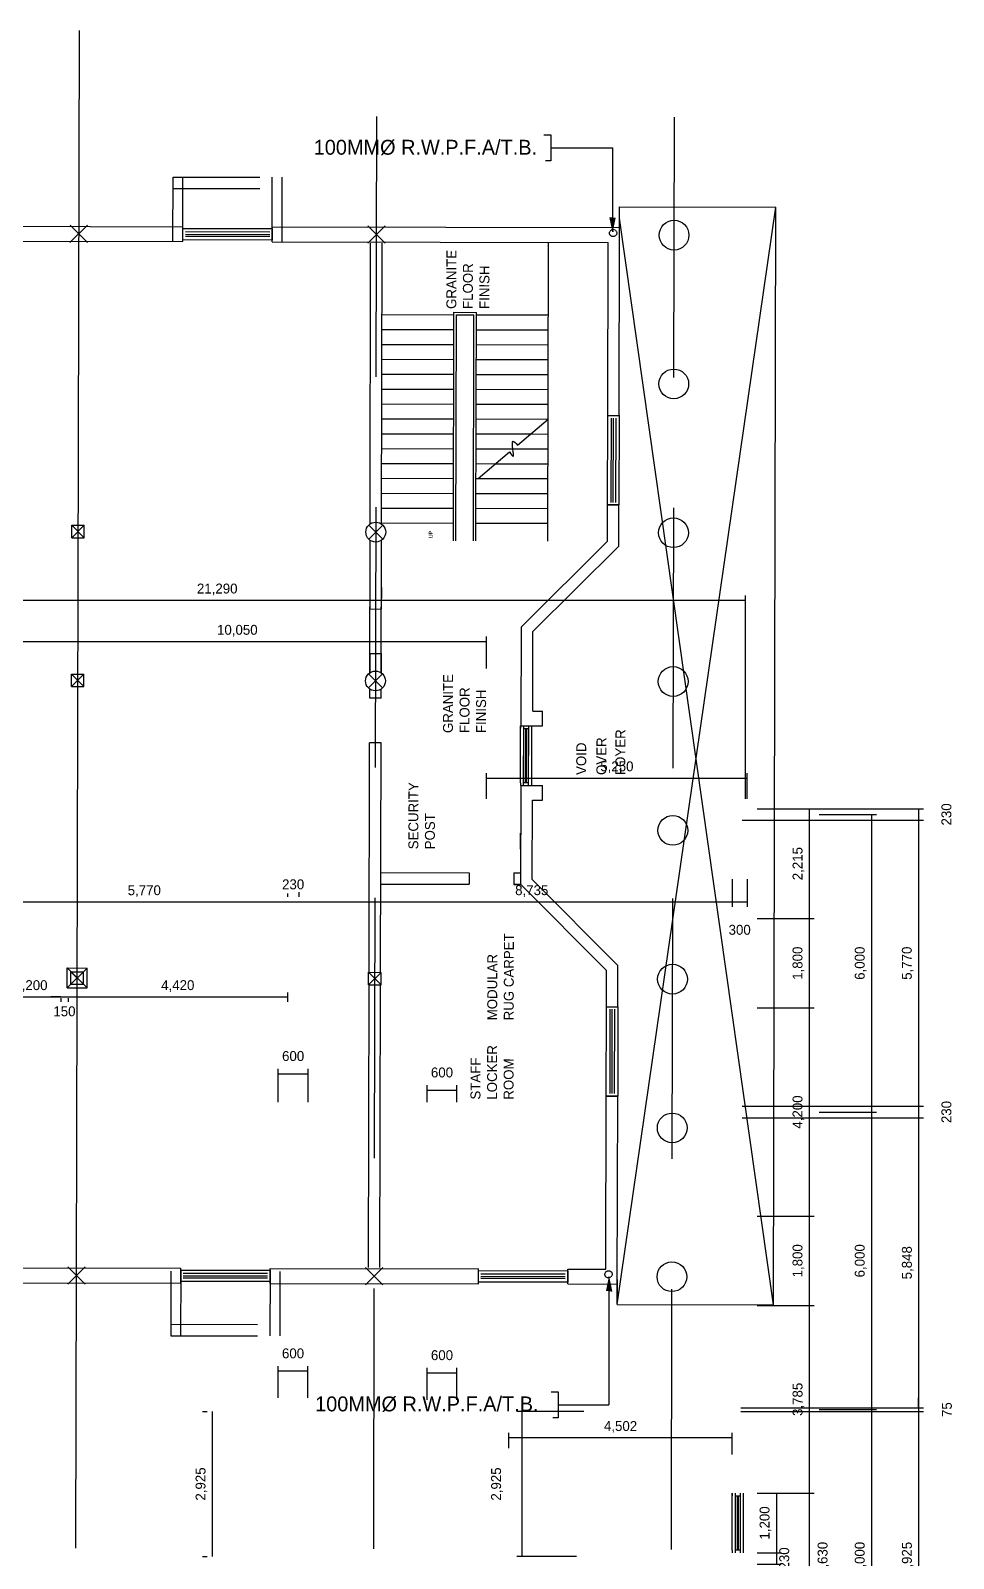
# Model space of a CAD drawing. Extents: x -2017610 to 288295, y -481381 to 250994.
# Drawn here: x 51839 to 70439, y -256160 to -225357 of the extents above; entities that cross this region are included whole.
import ezdxf

# ---------------------------------------------------------------- set-up
doc = ezdxf.new("R2010")
doc.units = 0
doc.header["$LTSCALE"] = 7
doc.header["$MEASUREMENT"] = 0
doc.header["$PDMODE"] = 2
doc.linetypes.add('DASHED2', pattern=[0.375, 0.25, -0.125])
doc.linetypes.add('HIDDEN', pattern=[0.375, 0.25, -0.125])
doc.layers.get('0').update_dxf_attribs({"linetype": 'CONTINUOUS'})
doc.layers.get('DEFPOINTS').update_dxf_attribs({"linetype": 'CONTINUOUS'})
for name, color, linetype in [('DIM', 1, 'CONTINUOUS'), ('DOOR-WINDOW', 8, 'CONTINUOUS'), ('DOORS', 8, 'CONTINUOUS'), ('DRAINAGE', 6, 'CONTINUOUS'), ('GRIDLINES', 8, 'DASHED2'), ('HANDRAILS', 8, 'CONTINUOUS'), ('LAYER1', 8, 'CONTINUOUS'), ('LAYER2', 8, 'CONTINUOUS'), ('LAYER4', 8, 'CONTINUOUS'), ('TEXT', 8, 'CONTINUOUS'), ('TEXT3', 8, 'CONTINUOUS'), ('WALLS', 8, 'CONTINUOUS'), ('WIN_DOORS', 8, 'CONTINUOUS'), ('WINDOWS_DOORS', 8, 'CONTINUOUS')]:
    doc.layers.add(name, color=color, linetype=linetype)
doc.styles.add('LUCY', font='lsansi.ttf')
doc.styles.add('STYLUS', font='stylu.ttf')
doc.dimstyles.new('DIM100S', dxfattribs={"dimscale": 0, "dimtxt": 200, "dimasz": 200, "dimexe": 100, "dimexo": 200, "dimgap": 100, "dimtad": 1, "dimdec": 0, "dimtxsty": 'STYLUS', "dimblk1": 'ARCHTICK', "dimblk2": 'ARCHTICK', "dimsah": 1, "dimcen": 100, "dimclrd": 256, "dimclre": 256, "dimclrt": 10, "dimazin": 3, "dimtfac": 1, "dimtdec": 0, "dimtmove": 0, "dimatfit": 3, "dimtolj": 1, "dimtzin": 0})

# ---------------------------------------------------------------- blocks, each defined once
blk = doc.blocks.new('*D850')
at = {"layer": 'DEFPOINTS', "color": 0}
for p in [(60431, -246718), (59831, -247160), (60431, -247160)]:
    blk.add_point(p, dxfattribs=at)
at = {"layer": 'DIM'}
for p, q in [((59831, -246960), (59831, -246618)), ((59831, -246718), (60431, -246718)), ((60431, -246960), (60431, -246618))]:
    blk.add_line(p, q, dxfattribs=at)
at = {"layer": 'DIM', "color": 10, "insert": (60131, -246364), "char_height": 200, "attachment_point": 5, "style": 'STYLUS'}
blk.add_mtext('\\A1;600', dxfattribs=at)
blk = doc.blocks.new('_ARCHTICK')
blk = doc.blocks.new('*D447')
at = {"layer": 'DEFPOINTS', "color": 0}
for p in [(57431, -246387), (56831, -247160), (57431, -247160)]:
    blk.add_point(p, dxfattribs=at)
at = {"layer": 'DIM'}
for p, q in [((56831, -246960), (56831, -246287)), ((56831, -246387), (57431, -246387)), ((57431, -246960), (57431, -246287))]:
    blk.add_line(p, q, dxfattribs=at)
at = {"layer": 'DIM', "color": 10, "insert": (57131, -246033), "char_height": 200, "attachment_point": 5, "style": 'STYLUS'}
blk.add_mtext('\\A1;600', dxfattribs=at)
blk = doc.blocks.new('*D449')
at = {"layer": 'DEFPOINTS', "color": 0}
for p in [(57429, -252381), (56829, -253123), (57429, -253123)]:
    blk.add_point(p, dxfattribs=at)
at = {"layer": 'DIM'}
for p, q in [((56829, -252923), (56829, -252281)), ((56829, -252381), (57429, -252381)), ((57429, -252923), (57429, -252281))]:
    blk.add_line(p, q, dxfattribs=at)
at = {"layer": 'DIM', "color": 10, "insert": (57129, -252027), "char_height": 200, "attachment_point": 5, "style": 'STYLUS'}
blk.add_mtext('\\A1;600', dxfattribs=at)
blk = doc.blocks.new('*D450')
at = {"layer": 'DEFPOINTS', "color": 0}
for p in [(60431, -252419), (59831, -253160), (60431, -253160)]:
    blk.add_point(p, dxfattribs=at)
at = {"layer": 'DIM'}
for p, q in [((59831, -252960), (59831, -252319)), ((59831, -252419), (60431, -252419)), ((60431, -252960), (60431, -252319))]:
    blk.add_line(p, q, dxfattribs=at)
at = {"layer": 'DIM', "color": 10, "insert": (60131, -252064), "char_height": 200, "attachment_point": 5, "style": 'STYLUS'}
blk.add_mtext('\\A1;600', dxfattribs=at)
blk = doc.blocks.new('*D454')
at = {"layer": 'DEFPOINTS', "color": 0}
for p in [(61031, -237675), (50981, -238420), (61031, -238420)]:
    blk.add_point(p, dxfattribs=at)
at = {"layer": 'DIM'}
for p, q in [((50981, -238220), (50981, -237575)), ((50981, -237675), (61031, -237675)), ((61031, -238220), (61031, -237575))]:
    blk.add_line(p, q, dxfattribs=at)
at = {"layer": 'DIM', "color": 10, "insert": (56006, -237457), "char_height": 200, "attachment_point": 5, "style": 'STYLUS'}
blk.add_mtext('\\A1;10,050', dxfattribs=at)
blk = doc.blocks.new('*D455')
at = {"layer": 'DEFPOINTS', "color": 0}
for p in [(66246, -236844), (44956, -240985), (66246, -241045)]:
    blk.add_point(p, dxfattribs=at)
at = {"layer": 'DIM'}
for p, q in [((44956, -240785), (44956, -236744)), ((44956, -236844), (66246, -236844)), ((66246, -240845), (66246, -236744))]:
    blk.add_line(p, q, dxfattribs=at)
at = {"layer": 'DIM', "color": 10, "insert": (55601, -236625), "char_height": 200, "attachment_point": 5, "style": 'STYLUS'}
blk.add_mtext('\\A1;21,290', dxfattribs=at)
blk = doc.blocks.new('*D465')
at = {"layer": 'DEFPOINTS', "color": 0}
for p in [(66281, -241045), (66281, -243260), (67534, -243260)]:
    blk.add_point(p, dxfattribs=at)
at = {"layer": 'DIM'}
for p, q in [((66481, -241045), (67634, -241045)), ((67534, -241045), (67534, -243260)), ((66481, -243260), (67634, -243260))]:
    blk.add_line(p, q, dxfattribs=at)
at = {"layer": 'DIM', "color": 10, "insert": (67316, -242153), "char_height": 200, "attachment_point": 5, "rotation": 90, "style": 'STYLUS'}
blk.add_mtext('\\A1;2,215', dxfattribs=at)
blk = doc.blocks.new('*D466')
at = {"layer": 'DEFPOINTS', "color": 0}
for p in [(66281, -243260), (66281, -245060), (67534, -245060)]:
    blk.add_point(p, dxfattribs=at)
at = {"layer": 'DIM'}
for p, q in [((66481, -243260), (67634, -243260)), ((67534, -243260), (67534, -245060)), ((66481, -245060), (67634, -245060))]:
    blk.add_line(p, q, dxfattribs=at)
at = {"layer": 'DIM', "color": 10, "insert": (67315, -244160), "char_height": 200, "attachment_point": 5, "rotation": 90, "style": 'STYLUS'}
blk.add_mtext('\\A1;1,800', dxfattribs=at)
blk = doc.blocks.new('*D467')
at = {"layer": 'DEFPOINTS', "color": 0}
for p in [(66281, -245060), (66281, -249260), (67534, -249260)]:
    blk.add_point(p, dxfattribs=at)
at = {"layer": 'DIM'}
for p, q in [((66481, -245060), (67634, -245060)), ((67534, -245060), (67534, -249260)), ((66481, -249260), (67634, -249260))]:
    blk.add_line(p, q, dxfattribs=at)
at = {"layer": 'DIM', "color": 10, "insert": (67315, -247160), "char_height": 200, "attachment_point": 5, "rotation": 90, "style": 'STYLUS'}
blk.add_mtext('\\A1;4,200', dxfattribs=at)
blk = doc.blocks.new('*D468')
at = {"layer": 'DEFPOINTS', "color": 0}
for p in [(66281, -249260), (66281, -251060), (67534, -251060)]:
    blk.add_point(p, dxfattribs=at)
at = {"layer": 'DIM'}
for p, q in [((66481, -249260), (67634, -249260)), ((67534, -249260), (67534, -251060)), ((66481, -251060), (67634, -251060))]:
    blk.add_line(p, q, dxfattribs=at)
at = {"layer": 'DIM', "color": 10, "insert": (67315, -250160), "char_height": 200, "attachment_point": 5, "rotation": 90, "style": 'STYLUS'}
blk.add_mtext('\\A1;1,800', dxfattribs=at)
blk = doc.blocks.new('*D469')
at = {"layer": 'DEFPOINTS', "color": 0}
for p in [(66281, -251060), (66281, -254845), (67534, -254845)]:
    blk.add_point(p, dxfattribs=at)
at = {"layer": 'DIM'}
for p, q in [((66481, -251060), (67634, -251060)), ((67534, -251060), (67534, -254845)), ((66481, -254845), (67634, -254845))]:
    blk.add_line(p, q, dxfattribs=at)
at = {"layer": 'DIM', "color": 10, "insert": (67316, -252953), "char_height": 200, "attachment_point": 5, "rotation": 90, "style": 'STYLUS'}
blk.add_mtext('\\A1;3,785', dxfattribs=at)
blk = doc.blocks.new('*D470')
at = {"layer": 'DEFPOINTS', "color": 0}
for p in [(66281, -254845), (66281, -257475), (67534, -257475)]:
    blk.add_point(p, dxfattribs=at)
at = {"layer": 'DIM'}
for p, q in [((66481, -254845), (67634, -254845)), ((67534, -254845), (67534, -257475)), ((66481, -257475), (67634, -257475))]:
    blk.add_line(p, q, dxfattribs=at)
at = {"layer": 'DIM', "color": 10, "insert": (67820, -256160), "char_height": 200, "attachment_point": 5, "rotation": 90, "style": 'STYLUS'}
blk.add_mtext('\\A1;2,630', dxfattribs=at)
blk = doc.blocks.new('*D474')
at = {"layer": 'DEFPOINTS', "color": 0}
for p in [(67534, -241160), (67534, -247160), (68788, -247160)]:
    blk.add_point(p, dxfattribs=at)
at = {"layer": 'DIM'}
for p, q in [((67734, -241160), (68888, -241160)), ((68788, -241160), (68788, -247160)), ((67734, -247160), (68888, -247160))]:
    blk.add_line(p, q, dxfattribs=at)
at = {"layer": 'DIM', "color": 10, "insert": (68569, -244160), "char_height": 200, "attachment_point": 5, "rotation": 90, "style": 'STYLUS'}
blk.add_mtext('\\A1;6,000', dxfattribs=at)
blk = doc.blocks.new('*D475')
at = {"layer": 'DEFPOINTS', "color": 0}
for p in [(67534, -247160), (67534, -253160), (68788, -253160)]:
    blk.add_point(p, dxfattribs=at)
at = {"layer": 'DIM'}
for p, q in [((67734, -247160), (68888, -247160)), ((68788, -247160), (68788, -253160)), ((67734, -253160), (68888, -253160))]:
    blk.add_line(p, q, dxfattribs=at)
at = {"layer": 'DIM', "color": 10, "insert": (68569, -250160), "char_height": 200, "attachment_point": 5, "rotation": 90, "style": 'STYLUS'}
blk.add_mtext('\\A1;6,000', dxfattribs=at)
blk = doc.blocks.new('*D476')
at = {"layer": 'DEFPOINTS', "color": 0}
for p in [(67534, -253160), (67534, -259160), (68788, -259160)]:
    blk.add_point(p, dxfattribs=at)
at = {"layer": 'DIM'}
for p, q in [((67734, -253160), (68888, -253160)), ((68788, -253160), (68788, -259160)), ((67734, -259160), (68888, -259160))]:
    blk.add_line(p, q, dxfattribs=at)
at = {"layer": 'DIM', "color": 10, "insert": (68569, -256160), "char_height": 200, "attachment_point": 5, "rotation": 90, "style": 'STYLUS'}
blk.add_mtext('\\A1;6,000', dxfattribs=at)
blk = doc.blocks.new('*D568')
at = {"layer": 'DEFPOINTS', "color": 0}
for p in [(66283, -241045), (65981, -241275), (69737, -241275)]:
    blk.add_point(p, dxfattribs=at)
at = {"layer": 'DIM'}
for p, q in [((66483, -241045), (69837, -241045)), ((69737, -241045), (69737, -241275)), ((66181, -241275), (69837, -241275))]:
    blk.add_line(p, q, dxfattribs=at)
at = {"layer": 'DIM', "color": 10, "insert": (70299, -241160), "char_height": 200, "attachment_point": 5, "rotation": 90, "style": 'STYLUS'}
blk.add_mtext('\\A1;230', dxfattribs=at)
blk = doc.blocks.new('*D569')
at = {"layer": 'DEFPOINTS', "color": 0}
for p in [(65981, -241275), (65981, -247045), (69737, -247045)]:
    blk.add_point(p, dxfattribs=at)
at = {"layer": 'DIM'}
for p, q in [((66181, -241275), (69837, -241275)), ((69737, -241275), (69737, -247045)), ((66181, -247045), (69837, -247045))]:
    blk.add_line(p, q, dxfattribs=at)
at = {"layer": 'DIM', "color": 10, "insert": (69518, -244160), "char_height": 200, "attachment_point": 5, "rotation": 90, "style": 'STYLUS'}
blk.add_mtext('\\A1;5,770', dxfattribs=at)
blk = doc.blocks.new('*D570')
at = {"layer": 'DEFPOINTS', "color": 0}
for p in [(65981, -247045), (65981, -247275), (69737, -247275)]:
    blk.add_point(p, dxfattribs=at)
at = {"layer": 'DIM'}
for p, q in [((66181, -247045), (69837, -247045)), ((66181, -247275), (69837, -247275)), ((69737, -247045), (69737, -247275))]:
    blk.add_line(p, q, dxfattribs=at)
at = {"layer": 'DIM', "color": 10, "insert": (70299, -247160), "char_height": 200, "attachment_point": 5, "rotation": 90, "style": 'STYLUS'}
blk.add_mtext('\\A1;230', dxfattribs=at)
blk = doc.blocks.new('*D571')
at = {"layer": 'DEFPOINTS', "color": 0}
for p in [(65981, -247275), (65956, -253123), (69737, -253123)]:
    blk.add_point(p, dxfattribs=at)
at = {"layer": 'DIM'}
for p, q in [((66181, -247275), (69837, -247275)), ((69737, -247275), (69737, -253123)), ((66156, -253123), (69837, -253123))]:
    blk.add_line(p, q, dxfattribs=at)
at = {"layer": 'DIM', "color": 10, "insert": (69519, -250199), "char_height": 200, "attachment_point": 5, "rotation": 90, "style": 'STYLUS'}
blk.add_mtext('\\A1;5,848', dxfattribs=at)
blk = doc.blocks.new('*D572')
at = {"layer": 'DEFPOINTS', "color": 0}
for p in [(65956, -253123), (65956, -253198), (69737, -253198)]:
    blk.add_point(p, dxfattribs=at)
at = {"layer": 'DIM'}
for p, q in [((66156, -253123), (69837, -253123)), ((66156, -253198), (69837, -253198)), ((69737, -253123), (69737, -252923)), ((69737, -253123), (69737, -253198)), ((69737, -253198), (69737, -253398))]:
    blk.add_line(p, q, dxfattribs=at)
at = {"layer": 'DIM', "color": 10, "insert": (70308, -253160), "char_height": 200, "attachment_point": 5, "rotation": 90, "style": 'STYLUS'}
blk.add_mtext('\\A1;75', dxfattribs=at)
blk = doc.blocks.new('*D573')
at = {"layer": 'DEFPOINTS', "color": 0}
for p in [(65956, -253198), (65956, -259123), (69737, -259123)]:
    blk.add_point(p, dxfattribs=at)
at = {"layer": 'DIM'}
for p, q in [((66156, -253198), (69837, -253198)), ((69737, -253198), (69737, -259123)), ((66156, -259123), (69837, -259123))]:
    blk.add_line(p, q, dxfattribs=at)
at = {"layer": 'DIM', "color": 10, "insert": (69519, -256160), "char_height": 200, "attachment_point": 5, "rotation": 90, "style": 'STYLUS'}
blk.add_mtext('\\A1;5,925', dxfattribs=at)
blk = doc.blocks.new('*D583')
at = {"layer": 'DEFPOINTS', "color": 0}
for p in [(51246, -242682), (57016, -242925), (57016, -242957)]:
    blk.add_point(p, dxfattribs=at)
at = {"layer": 'DIM'}
for p, q in [((51246, -242882), (51246, -243025)), ((51246, -242925), (57016, -242925)), ((57016, -242757), (57016, -242825))]:
    blk.add_line(p, q, dxfattribs=at)
at = {"layer": 'DIM', "color": 10, "insert": (54131, -242707), "char_height": 200, "attachment_point": 5, "style": 'STYLUS'}
blk.add_mtext('\\A1;5,770', dxfattribs=at)
blk = doc.blocks.new('*D584')
at = {"layer": 'DEFPOINTS', "color": 0}
for p in [(57016, -242957), (57246, -242925), (57246, -242925)]:
    blk.add_point(p, dxfattribs=at)
at = {"layer": 'DIM'}
for p, q in [((57246, -242725), (57246, -242825)), ((57016, -242757), (57016, -242825)), ((57016, -242925), (57246, -242925))]:
    blk.add_line(p, q, dxfattribs=at)
at = {"layer": 'DIM', "color": 10, "insert": (57131, -242571), "char_height": 200, "attachment_point": 5, "style": 'STYLUS'}
blk.add_mtext('\\A1;230', dxfattribs=at)
blk = doc.blocks.new('*D585')
at = {"layer": 'DEFPOINTS', "color": 0}
for p in [(65981, -242268), (57246, -242925), (65981, -242925)]:
    blk.add_point(p, dxfattribs=at)
at = {"layer": 'DIM'}
for p, q in [((57246, -242725), (57246, -242825)), ((65981, -242468), (65981, -243025)), ((57246, -242925), (65981, -242925))]:
    blk.add_line(p, q, dxfattribs=at)
at = {"layer": 'DIM', "color": 10, "insert": (61940, -242706), "char_height": 200, "attachment_point": 5, "style": 'STYLUS'}
blk.add_mtext('\\A1;8,735', dxfattribs=at)
blk = doc.blocks.new('*D852')
at = {"layer": 'DEFPOINTS', "color": 0}
for p in [(65981, -242268), (66281, -242268), (66281, -242925)]:
    blk.add_point(p, dxfattribs=at)
at = {"layer": 'DIM'}
for p, q in [((65981, -242468), (65981, -243025)), ((66281, -242468), (66281, -243025)), ((65981, -242925), (66281, -242925))]:
    blk.add_line(p, q, dxfattribs=at)
at = {"layer": 'DIM', "color": 10, "insert": (66131, -243488), "char_height": 200, "attachment_point": 5, "style": 'STYLUS'}
blk.add_mtext('\\A1;300', dxfattribs=at)
blk = doc.blocks.new('*D590')
at = {"layer": 'DEFPOINTS', "color": 0}
for p in [(51246, -244565), (52446, -244664), (52446, -244840)]:
    blk.add_point(p, dxfattribs=at)
at = {"layer": 'DIM'}
for p, q in [((51246, -244765), (51246, -244940)), ((51246, -244840), (52446, -244840)), ((52446, -244864), (52446, -244940))]:
    blk.add_line(p, q, dxfattribs=at)
at = {"layer": 'DIM', "color": 10, "insert": (51846, -244621), "char_height": 200, "attachment_point": 5, "style": 'STYLUS'}
blk.add_mtext('\\A1;1,200', dxfattribs=at)
blk = doc.blocks.new('*D591')
at = {"layer": 'DEFPOINTS', "color": 0}
for p in [(52446, -244664), (52596, -244664), (52596, -244840)]:
    blk.add_point(p, dxfattribs=at)
at = {"layer": 'DIM'}
for p, q in [((52446, -244840), (52246, -244840)), ((52446, -244840), (52596, -244840)), ((52446, -244864), (52446, -244940)), ((52596, -244840), (52796, -244840)), ((52596, -244864), (52596, -244940))]:
    blk.add_line(p, q, dxfattribs=at)
at = {"layer": 'DIM', "color": 10, "insert": (52521, -245131), "char_height": 200, "attachment_point": 5, "style": 'STYLUS'}
blk.add_mtext('\\A1;150', dxfattribs=at)
blk = doc.blocks.new('*D592')
at = {"layer": 'DEFPOINTS', "color": 0}
for p in [(57016, -244548), (52596, -244664), (57016, -244840)]:
    blk.add_point(p, dxfattribs=at)
at = {"layer": 'DIM'}
for p, q in [((52596, -244840), (57016, -244840)), ((52596, -244864), (52596, -244940)), ((57016, -244748), (57016, -244940))]:
    blk.add_line(p, q, dxfattribs=at)
at = {"layer": 'DIM', "color": 10, "insert": (54806, -244621), "char_height": 200, "attachment_point": 5, "style": 'STYLUS'}
blk.add_mtext('\\A1;4,420', dxfattribs=at)
blk = doc.blocks.new('*D772')
at = {"layer": 'DEFPOINTS', "color": 0}
for p in [(55501, -253198), (55501, -256123), (55501, -256123)]:
    blk.add_point(p, dxfattribs=at)
at = {"layer": 'DIM'}
for p, q in [((55301, -253198), (55401, -253198)), ((55501, -253198), (55501, -256123)), ((55301, -256123), (55401, -256123))]:
    blk.add_line(p, q, dxfattribs=at)
at = {"layer": 'DIM', "color": 10, "insert": (55283, -254660), "char_height": 200, "attachment_point": 5, "rotation": 90, "style": 'STYLUS'}
blk.add_mtext('\\A1;2,925', dxfattribs=at)
blk = doc.blocks.new('*D774')
at = {"layer": 'DEFPOINTS', "color": 0}
for p in [(63193, -253198), (61741, -256123), (63042, -256123)]:
    blk.add_point(p, dxfattribs=at)
at = {"layer": 'DIM'}
for p, q in [((62993, -253198), (61641, -253198)), ((61741, -253198), (61741, -256123)), ((62842, -256123), (61641, -256123))]:
    blk.add_line(p, q, dxfattribs=at)
at = {"layer": 'DIM', "color": 10, "insert": (61240, -254660), "char_height": 200, "attachment_point": 5, "rotation": 90, "style": 'STYLUS'}
blk.add_mtext('\\A1;2,925', dxfattribs=at)
blk = doc.blocks.new('*D780')
at = {"layer": 'DEFPOINTS', "color": 0}
for p in [(61479, -253728), (61479, -254135), (65981, -254267)]:
    blk.add_point(p, dxfattribs=at)
at = {"layer": 'DIM'}
for p, q in [((61479, -253935), (61479, -253628)), ((65981, -253728), (61479, -253728)), ((65981, -254067), (65981, -253628))]:
    blk.add_line(p, q, dxfattribs=at)
at = {"layer": 'DIM', "color": 10, "insert": (63730, -253509), "char_height": 200, "attachment_point": 5, "style": 'STYLUS'}
blk.add_mtext('\\A1;4,502', dxfattribs=at)
blk = doc.blocks.new('W1200')
for p, q in [((50, 230), (0, 230)), ((0, 165), (1200, 165)), ((0, 65), (1200, 65)), ((0, 0), (50, 0)), ((50, 230), (1200, 230)), ((50, 65), (50, 165)), ((50, 125), (1150, 125)), ((50, 105), (1150, 105)), ((50, 0), (1200, 0)), ((1200, 230), (1150, 230)), ((1150, 165), (1150, 65)), ((1150, 0), (1200, 0))]:
    blk.add_line(p, q)
blk = doc.blocks.new('*D781')
at = {"layer": 'DEFPOINTS', "color": 0}
for p in [(66281, -254845), (66281, -256045), (66870, -256045)]:
    blk.add_point(p, dxfattribs=at)
at = {"layer": 'DIM'}
for p, q in [((66481, -254845), (66970, -254845)), ((66870, -254845), (66870, -256045)), ((66481, -256045), (66970, -256045))]:
    blk.add_line(p, q, dxfattribs=at)
at = {"layer": 'DIM', "color": 10, "insert": (66651, -255445), "char_height": 200, "attachment_point": 5, "rotation": 90, "style": 'STYLUS'}
blk.add_mtext('\\A1;1,200', dxfattribs=at)
blk = doc.blocks.new('*D782')
at = {"layer": 'DEFPOINTS', "color": 0}
for p in [(66281, -256045), (66281, -256275), (66870, -256275)]:
    blk.add_point(p, dxfattribs=at)
at = {"layer": 'DIM'}
for p, q in [((66481, -256045), (66970, -256045)), ((66481, -256275), (66970, -256275)), ((66870, -256045), (66870, -256275))]:
    blk.add_line(p, q, dxfattribs=at)
at = {"layer": 'DIM', "color": 10, "insert": (67030, -256160), "char_height": 200, "attachment_point": 5, "rotation": 90, "style": 'STYLUS'}
blk.add_mtext('\\A1;230', dxfattribs=at)
blk = doc.blocks.new('*D786')
at = {"layer": 'DEFPOINTS', "color": 0}
for p in [(66281, -240428), (61031, -241045), (66281, -241045)]:
    blk.add_point(p, dxfattribs=at)
at = {"layer": 'DIM'}
for p, q in [((61031, -240845), (61031, -240328)), ((61031, -240428), (66281, -240428)), ((66281, -240845), (66281, -240328))]:
    blk.add_line(p, q, dxfattribs=at)
at = {"layer": 'DIM', "color": 10, "insert": (63656, -240209), "char_height": 200, "attachment_point": 5, "style": 'STYLUS'}
blk.add_mtext('\\A1;5,250', dxfattribs=at)
blk = doc.blocks.new('W1800')
at = {"layer": 'WINDOWS_DOORS'}
for p, q in [((0, -1800), (0, 0)), ((0, 0), (230, 0)), ((230, 0), (230, -1800)), ((69, -1750), (69, -50)), ((114, -50), (114, -1750)), ((161, -1750), (161, -50)), ((230, -1800), (0, -1800))]:
    blk.add_line(p, q, dxfattribs=at)
blk = doc.blocks.new('250_COLUMN')
at = {"layer": 'LAYER1'}
for p, q in [((125, 125), (-125, -125)), ((-125, 125), (125, -125))]:
    blk.add_line(p, q, dxfattribs=at)
at = {"layer": 'LAYER2'}
for p, q in [((-125, 125), (125, 125)), ((-125, 125), (-125, -125)), ((125, 125), (125, -125)), ((-125, -125), (125, -125))]:
    blk.add_line(p, q, dxfattribs=at)

msp = doc.modelspace()

# ---------------------------------------------------------------- linework, layer by layer
at = {"layer": 'DRAINAGE', "color": 6, "linetype": 'HIDDEN'}
for centre in [(63580.4, -229439.1), (63488.1, -250431.4)]:
    msp.add_circle(centre, 72.8, dxfattribs=at)
at = {"layer": 'GRIDLINES', "ltscale": 3000}
for p, q in [((58754, -255966), (58822.8, -225369.4)), ((64754, -255978.3), (64822.8, -225381.8))]:
    msp.add_line(p, q, dxfattribs=at)
at = {"layer": 'HANDRAILS'}
for p, q in [((60360.9, -235646.9), (60370.4, -231037.2)), ((60370.4, -231037.2), (60825.4, -231038.1)), ((60410.9, -235647), (60420.3, -231087.3)), ((60420.3, -231087.3), (60775.3, -231088)), ((60765.9, -235647.7), (60775.3, -231088)), ((60821.6, -232888.1), (60825.4, -231038.1)), ((60815.9, -235647.8), (60821.6, -232888.1)), ((61654.3, -233713.7), (62270.9, -233191.1)), ((60858.5, -234388.2), (61489.8, -233853.1))]:
    msp.add_line(p, q, dxfattribs=at)
msp.add_spline([(61489.8, -233853.1), (61564.4, -233941.1), (61565, -233638.2), (61654.3, -233713.7)], degree=3, dxfattribs=at)
at = {"layer": 'LAYER1'}
for p, q in [((63664.2, -251044), (66859.7, -228920.5)), ((63708.8, -229364.1), (63709.8, -228914.1)), ((66814.2, -251050.5), (63709.3, -229139.1)), ((63709.8, -228914.1), (66859.7, -228920.5)), ((66814.2, -251050.5), (66859.7, -228920.5)), ((52984, -229282), (52633.3, -229631.2)), ((52634, -229281.2), (52983.3, -229632)), ((58984, -229294.3), (58633.2, -229643.6)), ((58634, -229293.6), (58983.2, -229644.3)), ((58920.3, -231084.2), (60370.3, -231087.2)), ((60825.3, -231088.1), (62275.3, -231091.1)), ((58919.7, -231384.2), (60369.7, -231387.2)), ((60824.7, -231388.1), (62274.6, -231391.1)), ((58919, -231684.2), (60369, -231687.2)), ((60824, -231688.1), (62274, -231691.1)), ((58918.4, -231984.2), (60368.4, -231987.2)), ((60823.4, -231988.1), (62273.4, -231991.1)), ((58917.8, -232284.2), (60367.8, -232287.2)), ((60822.8, -232288.1), (62272.8, -232291.1)), ((58917.2, -232584.2), (60367.2, -232587.2)), ((60822.2, -232588.1), (62272.2, -232591.1)), ((58916.6, -232884.2), (60366.6, -232887.2)), ((60821.6, -232888.1), (62271.6, -232891.1)), ((58915.3, -233484.2), (60365.3, -233487.2)), ((58915.9, -233184.2), (60365.9, -233187.2)), ((60820.3, -233488.1), (61917.8, -233490.4)), ((60820.9, -233188.1), (62270.9, -233191.1)), ((58914.7, -233784.2), (60364.7, -233787.2)), ((60819.7, -233788.1), (61560.8, -233789.6)), ((61560.8, -233789.6), (62269.7, -233791.1)), ((61917.8, -233490.4), (62270.3, -233491.1)), ((58914.1, -234084.2), (60364.1, -234087.2)), ((60819.1, -234088.1), (61211.6, -234088.9)), ((61211.6, -234088.9), (62269.1, -234091.1)), ((58913.5, -234384.2), (60363.5, -234387.2)), ((60818.5, -234388.1), (62268.5, -234391.1)), ((58912.9, -234684.2), (60362.9, -234687.2)), ((60817.9, -234688.1), (62267.9, -234691.1)), ((58912.2, -234984.2), (60362.2, -234987.2)), ((60817.2, -234988.1), (62267.2, -234991.1)), ((58938, -235327.8), (58654.5, -235610.1)), ((58655.1, -235327.2), (58937.4, -235610.7)), ((58911.6, -235284.2), (60361.6, -235287.2)), ((60816.6, -235288.1), (62266.6, -235291.1)), ((58931.8, -238327.8), (58648.4, -238610.1)), ((58648.9, -238327.2), (58931.2, -238610.7)), ((52577.3, -244656.2), (52978.1, -244257)), ((52578.1, -244256.2), (52977.3, -244657)), ((52940.7, -250281.9), (52590, -250631.2)), ((52590.7, -250281.2), (52940, -250631.9)), ((58940.7, -250294.3), (58590, -250643.6)), ((58590.7, -250293.6), (58940, -250644.3)), ((63664.2, -251044), (63665.1, -250594)), ((63666, -250984.7), (63666, -250534.7)), ((63664.2, -251044), (66814.2, -251050.5))]:
    msp.add_line(p, q, dxfattribs=at)
at = {"layer": 'LAYER2'}
for p, q in [((52577.3, -244656.2), (52578.1, -244256.2)), ((52578.1, -244256.2), (52978.1, -244257)), ((52977.3, -244657), (52978.1, -244257)), ((52577.3, -244656.2), (52977.3, -244657))]:
    msp.add_line(p, q, dxfattribs=at)
for centre in [(58796.2, -235469), (58790.1, -238468.9)]:
    msp.add_circle(centre, 200, dxfattribs=at)
at = {"layer": 'LAYER4', "linetype": 'DASHED2', "ltscale": 1000}
for p, q in [((54708.3, -229610.5), (54711, -228310.5)), ((54710.5, -228540.5), (56910.5, -228545.1)), ((54711, -228310.5), (56911, -228315.1)), ((54908.3, -229610.9), (54911, -228310.9)), ((56708.3, -229614.6), (56711, -228314.6)), ((56908.3, -229615.1), (56911, -228315.1)), ((54665.5, -250370.5), (54662.9, -251670.5)), ((54865.5, -250370.9), (54862.9, -251670.9)), ((56665.5, -250374.6), (56662.9, -251674.6)), ((56865.5, -250375), (56862.9, -251675)), ((54663.3, -251440.5), (56863.3, -251445)), ((54662.9, -251670.5), (56862.9, -251675))]:
    msp.add_line(p, q, dxfattribs=at)
at = {"layer": 'TEXT3', "color": 1}
for p, q in [((62185.1, -227457.4), (62326.4, -227457.4)), ((62326.4, -227457.4), (62326.4, -227981.5)), ((62326.4, -227719.5), (63573.7, -227719.5)), ((63573.7, -229416.6), (63573.7, -227719.5)), ((62326.4, -227981.5), (62217.4, -227981.5)), ((63515.6, -229123.5), (63573.7, -229416.6)), ((63493.7, -250482.3), (63493.7, -253061.9)), ((63551.9, -250775.4), (63493.7, -250482.3)), ((62330.5, -252799.9), (62471.8, -252799.9)), ((62471.8, -252799.9), (62471.8, -253324)), ((62471.8, -253061.9), (63493.7, -253061.9)), ((62471.8, -253324), (62362.9, -253324))]:
    msp.add_line(p, q, dxfattribs=at)
at = {"layer": 'TEXT3', "color": 4}
msp.add_line((61704.1, -241540.3), (61704.1, -241858.4), dxfattribs=at)
at = {"layer": 'TEXT3', "color": 1}
for points in [[(63631.9, -229130.3), (63573.7, -229416.6), (63515.6, -229123.5)], [(63435.6, -250768.6), (63493.7, -250482.3), (63551.9, -250775.4)]]:
    msp.add_solid(points, dxfattribs=at)
at = {"layer": 'WALLS'}
for p, q in [((52754, -255953.6), (52822.8, -225357)), ((50708.9, -229302.3), (54908.9, -229310.9)), ((54908.3, -229610.9), (54908.9, -229310.9)), ((56708.3, -229614.6), (56708.9, -229314.6)), ((56708.9, -229314.6), (63708.9, -229329.1)), ((63701.1, -233119), (63708.8, -229364.1)), ((50708.3, -229602.3), (54908.3, -229610.9)), ((56708.3, -229614.6), (63478.3, -229628.6)), ((58681.6, -235305.1), (58693.2, -229643.7)), ((58911.6, -235305.6), (58923.2, -229644.2)), ((58911.6, -235305.6), (58923.2, -229644.2)), ((62265.9, -235650.8), (62278.3, -229626.1)), ((63471.1, -233118.6), (63478.3, -229628.6)), ((63471.1, -233118.6), (63701.1, -233119)), ((63465.9, -235653.3), (63467.4, -234918.6)), ((63467.4, -234918.6), (63697.4, -234919)), ((63695.7, -235749), (63697.4, -234919)), ((58675.4, -238305.1), (58680.9, -235632.3)), ((58905.4, -238305.6), (58910.9, -235632.8)), ((58910.9, -235643.9), (58910.9, -235632.8)), ((61732.3, -237379.7), (63465.9, -235653.3)), ((61962.1, -237475.5), (63695.7, -235749)), ((58908.9, -236584.2), (58909.4, -236354.2)), ((58678.9, -236583.7), (58678.1, -237018.7)), ((58908.9, -236584.2), (58908.1, -237019.2)), ((58678.1, -237018.7), (58908.1, -237019.2)), ((61728.2, -239375), (61732.3, -237379.7)), ((61958.8, -239075.5), (61962.1, -237475.5)), ((58676.2, -237918.7), (58675.4, -238305.1)), ((58676.2, -237918.7), (58906.2, -237919.2)), ((58906.2, -237919.2), (58905.4, -238305.6)), ((58674.3, -238818.7), (58674.7, -238632.3)), ((58904.3, -238819.2), (58904.7, -238632.8)), ((58904.3, -238819.2), (58674.3, -238818.7)), ((61958.8, -239075.5), (62158.8, -239075.9)), ((62158.2, -239375.9), (62158.8, -239075.9)), ((61728.2, -239375), (62158.2, -239375.9)), ((58663, -244343.7), (58672.5, -239718.7)), ((58902.5, -239719.2), (58672.5, -239718.7)), ((58893, -244344.2), (58902.5, -239719.2)), ((61721.6, -242570.3), (61725.7, -240575)), ((61725.7, -240575), (62155.7, -240575.9)), ((61951.8, -242475.5), (61955.1, -240875.5)), ((61955.1, -240875.5), (62155.1, -240875.9)), ((62155.1, -240875.9), (62155.7, -240575.9)), ((58897.1, -242334.4), (60682.1, -242338.1)), ((60682.1, -242338.1), (60681.6, -242568.1)), ((61582.1, -242340), (61581.6, -242570)), ((61582.1, -242340), (61722.1, -242340.3)), ((58896.6, -242564.4), (60681.6, -242568.1)), ((61721.6, -242570.3), (61581.6, -242570)), ((61581.6, -242570), (61721.6, -242570.3)), ((61721.6, -242570.3), (63448.1, -244303.8)), ((61951.8, -242475.5), (63678.3, -244209)), ((63676.5, -245039), (63678.3, -244209)), ((63446.5, -245038.5), (63448.1, -244303.8)), ((58650.7, -250293.7), (58662.5, -244593.7)), ((58880.7, -250294.2), (58892.5, -244594.2)), ((63446.5, -245038.5), (63676.5, -245039)), ((63435.7, -250328.5), (63442.8, -246838.5)), ((63442.8, -246838.5), (63672.8, -246839)), ((63665, -250629), (63672.8, -246839)), ((50665.7, -250302.2), (54865.7, -250310.9)), ((54865.1, -250610.9), (54865.7, -250310.9)), ((56665.1, -250614.6), (56665.7, -250314.6)), ((56665.7, -250314.6), (60865.7, -250323.2)), ((60865, -250623.2), (60865.7, -250323.2)), ((62665, -250627), (62665.7, -250327)), ((62665.7, -250327), (63435.7, -250328.5)), ((50665.1, -250602.2), (54865.1, -250610.9)), ((56665.1, -250614.6), (60865, -250623.2)), ((62665, -250627), (63665, -250629))]:
    msp.add_line(p, q, dxfattribs=at)
for centre in [(64808.6, -229481.3), (64802.4, -232481.3), (64796.2, -235481.3), (64790.1, -238481.3), (64783.9, -241481.3), (64777.7, -244481.3), (64771.5, -247481.3), (64765.3, -250481.3)]:
    msp.add_circle(centre, 300, dxfattribs=at)

# ---------------------------------------------------------------- block references
at = {"layer": 'DIM', "rotation": 89.88201076116258}
for p in [(52796.3, -235456.6), (52790.1, -238456.6), (52777.7, -244456.6), (58777.7, -244468.9)]:
    msp.add_blockref('250_COLUMN', p, dxfattribs=at)
at = {"layer": 'DOOR-WINDOW', "rotation": 90}
msp.add_blockref('W1200', (66211.2, -256045.4), dxfattribs=at)
at = {"layer": 'LAYER2', "rotation": 89.88201076116258}
msp.add_blockref('W1200', (61940.7, -240575.4), dxfattribs=at)
at = {"layer": 'WIN_DOORS'}
for p, rotation in [((54908.4, -229575.9), 89.88201076116258), ((63697.4, -234919), 179.8820107611626), ((63672.8, -246839), 179.8820107611626), ((54865.1, -250575.9), 89.88201076116258), ((60865.1, -250588.2), 89.88201076116258)]:
    msp.add_blockref('W1800', p, dxfattribs=dict(at, rotation=rotation))

# ---------------------------------------------------------------- texts
at = {"layer": 'DOORS', "color": 1, "char_height": 300, "width": 15498, "attachment_point": 1, "style": 'LUCY'}
for insert in [(57545.6, -227559.8), (57574.3, -252894.9)]:
    msp.add_mtext('100MM%%c R.W.P.F.A/T.B.', dxfattribs=dict(at, insert=insert))
at = {"layer": 'TEXT', "char_height": 200, "width": 1801, "attachment_point": 7, "rotation": 89.88201, "style": 'STYLUS'}
for s, insert in [('GRANITE FLOOR FINISH', (61088.6, -230970.8)), ('GRANITE FLOOR FINISH', (61021, -239520.7)), ('SECURITY POST', (59989.9, -241864)), ('MODULAR RUG CARPET', (61579.1, -245311.8)), ('STAFF LOCKER ROOM', (61575.6, -246911.5))]:
    msp.add_mtext(s, dxfattribs=dict(at, insert=insert))
at = {"layer": 'TEXT', "rotation": 89.88201}
for s, insert, char_height, width, attachment_point in [('{\\fStylus BT|b0|i0|c0|p34;UP}', (59864.4, -235593.8), 80, 68, 1), ('{\\fStylus BT|b0|i0|c0|p34;OVER }', (63445.3, -240365.2), 200, 1523, 7), ('{\\fStylus BT|b0|i0|c0|p34;FOYER }', (63827.9, -240366), 200, 1522.635, 7), ('{\\fStylus BT|b0|i0|c0|p34;VOID}', (63039.5, -240364.4), 200, 1523, 7)]:
    msp.add_mtext(s, dxfattribs=dict(at, insert=insert, char_height=char_height, width=width, attachment_point=attachment_point))

# ---------------------------------------------------------------- dimensions: what is measured, and where the dimension line sits
at = {"layer": 'DIM'}
for base, p1, p2, picture, middle in [((66246.2, -236844.2), (44956.2, -240985.4), (66246.2, -241045.4), '*D455', (55601.2, -236625.4)), ((61031.2, -237675.3), (50981.2, -238420.4), (61031.2, -238420.4), '*D454', (56006.2, -237456.6)), ((66281.2, -240428.2), (61031.2, -241045.4), (66281.2, -241045.4), '*D786', (63656.2, -240209.5)), ((66281.2, -242925.5), (65981.2, -242267.9), (66281.2, -242267.9), '*D852', (66131.2, -243488.5)), ((57016.2, -242925.5), (51246.2, -242681.5), (57016.2, -242957.3), '*D583', (54131.2, -242706.8)), ((57246.2, -242925.5), (57016.2, -242957.3), (57246.2, -242925.5), '*D584', (57131.2, -242571.2)), ((52446.2, -244839.8), (51246.2, -244565.4), (52446.2, -244663.5), '*D590', (51846.2, -244621)), ((57016.2, -244839.8), (52596.2, -244663.5), (57016.2, -244548.3), '*D592', (54806.2, -244621)), ((57431.2, -246387.4), (56831.2, -247160.4), (57431.2, -247160.4), '*D447', (57131.2, -246033)), ((60431.2, -246718.2), (59831.2, -247160.4), (60431.2, -247160.4), '*D850', (60131.2, -246363.7)), ((57428.9, -252381.4), (56828.9, -253122.9), (57428.9, -253122.9), '*D449', (57128.9, -252027)), ((60431.2, -252418.9), (59831.2, -253160.4), (60431.2, -253160.4), '*D450', (60131.2, -252064.5)), ((61478.9, -253728.2), (65981.2, -254267), (61478.9, -254135.4), '*D780', (63730, -253509.5))]:
    dim = msp.add_linear_dim(base=base, p1=p1, p2=p2, dimstyle='DIM100S', override={"dimscale": 1}, dxfattribs=at)
    dim.commit()
    dim.dimension.update_dxf_attribs({"geometry": picture, "text_midpoint": middle})
for base, p1, p2, picture, middle in [((69736.5, -241275.4), (66283.4, -241045.4), (65981.2, -241275.4), '*D568', (70299.5, -241160.4)), ((67533.7, -243260.4), (66281.2, -241045.4), (66281.2, -243260.4), '*D465', (67315.7, -242152.9)), ((68788.2, -247160.4), (67533.7, -241160.4), (67533.7, -247160.4), '*D474', (68569.4, -244160.4)), ((69736.5, -247045.4), (65981.2, -241275.4), (65981.2, -247045.4), '*D569', (69517.8, -244160.4)), ((67533.7, -245060.4), (66281.2, -243260.4), (66281.2, -245060.4), '*D466', (67314.9, -244160.4)), ((67533.7, -249260.4), (66281.2, -245060.4), (66281.2, -249260.4), '*D467', (67314.9, -247160.4)), ((69736.5, -247275.4), (65981.2, -247045.4), (65981.2, -247275.4), '*D570', (70299.5, -247160.4)), ((69736.5264251, -253122.8673152), (65981.2204138, -247275.3673152), (65956.2204138, -253122.8673152), '*D571', (69518.5176403, -250199.1173152)), ((68788.2, -253160.4), (67533.7, -247160.4), (67533.7, -253160.4), '*D475', (68569.4, -250160.4)), ((67533.7, -251060.4), (66281.2, -249260.4), (66281.2, -251060.4), '*D468', (67314.9, -250160.4)), ((67533.7, -254845.4), (66281.2, -251060.4), (66281.2, -254845.4), '*D469', (67315.7, -252952.9)), ((55501.1, -256122.9), (55501.1, -253197.9), (55501.1, -256122.9), '*D772', (55283.1, -254660.4)), ((69736.5, -253197.9), (65956.2, -253122.9), (65956.2, -253197.9), '*D572', (70308, -253160.4)), ((69736.5, -259122.9), (65956.2, -253197.9), (65956.2, -259122.9), '*D573', (69518.5, -256160.4)), ((68788.2, -259160.4), (67533.7, -253160.4), (67533.7, -259160.4), '*D476', (68569.4, -256160.4)), ((66870, -256045.4), (66281.2, -254845.4), (66281.2, -256045.4), '*D781', (66651.3, -255445.4))]:
    dim = msp.add_linear_dim(base=base, p1=p1, p2=p2, angle=90, dimstyle='DIM100S', override={"dimscale": 1}, dxfattribs=at)
    dim.commit()
    dim.dimension.update_dxf_attribs({"geometry": picture, "text_midpoint": middle})
for base, p1, p2, picture, middle in [((65981.2, -242925.5), (57246.2, -242925.5), (65981.2, -242267.9), '*D585', (61940, -242706.4)), ((52596.2, -244839.8), (52446.2, -244663.5), (52596.2, -244663.5), '*D591', (52521.2, -245131.2))]:
    dim = msp.add_linear_dim(base=base, p1=p1, p2=p2, dimstyle='DIM100S', override={"dimscale": 1}, dxfattribs=at)
    dim.commit()
    dim.dimension.update_dxf_attribs({"geometry": picture, "text_midpoint": middle, "dimtype": 160})
for base, p1, p2, picture, middle in [((61740.9, -256122.9), (63192.5, -253197.9), (63042.5, -256122.9), '*D774', (61240, -254660.4)), ((67533.7, -257475.4), (66281.2, -254845.4), (66281.2, -257475.4), '*D470', (67820, -256160.4)), ((66870, -256275.4), (66281.2, -256045.4), (66281.2, -256275.4), '*D782', (67030, -256160.4))]:
    dim = msp.add_linear_dim(base=base, p1=p1, p2=p2, angle=90, dimstyle='DIM100S', override={"dimscale": 1}, dxfattribs=at)
    dim.commit()
    dim.dimension.update_dxf_attribs({"geometry": picture, "text_midpoint": middle, "dimtype": 160})

doc.saveas('drawing.dxf')
